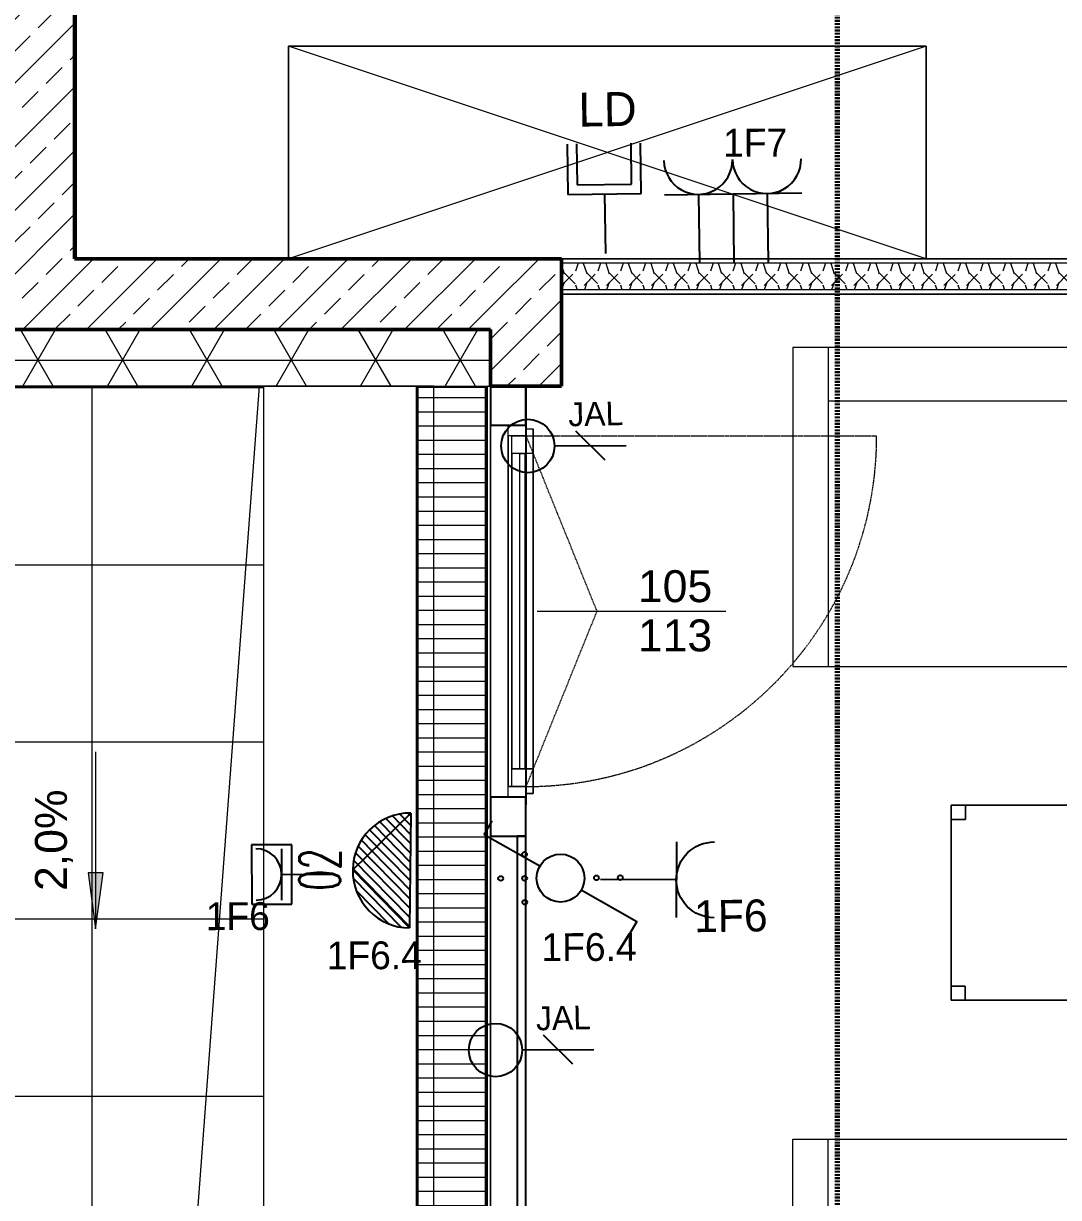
# Model space of a CAD drawing. Header units: metres. Extents: x -17679 to 22565, y -12299 to 33430.
# Drawn here: x -3544 to -622, y 13222 to 16536 of the extents above; entities that cross this region are included whole.
import ezdxf
from ezdxf.enums import TextEntityAlignment as Align

# ---------------------------------------------------------------- set-up
doc = ezdxf.new("R2010")
doc.units = ezdxf.units.M
doc.linetypes.add('Achse', pattern=[0.009, 0.005, -0.002, 0, -0.002])
doc.linetypes.add('Verdeckt', pattern=[0.003, 0.002, -0.001])
doc.layers.get('0').update_dxf_attribs({"color": 252})
for name, color, linetype, lineweight in [('A-DETL-GENF_', 92, 'Continuous', 13), ('A-GLAZ-IDEN_', 152, 'Continuous', 9), ('A-ROOF', 132, 'Continuous', 35), ('A-ROOF-PATT', 132, 'Continuous', 35), ('A_Decken', 8, 'Continuous', 13), ('A_Fenster', 7, 'Continuous', 13), ('A_Moebel', 6, 'Continuous', 13), ('A_Raeume_', 7, 'Continuous', 5), ('A_Waende', 7, 'Continuous', 13), ('G-ANNO-DIMS_', 111, 'Continuous', 9), ('G-ANNO-SYMB_', 111, 'Continuous', 9), ('M-EQPM', 50, 'Continuous', 5)]:
    doc.layers.add(name, color=color, linetype=linetype, lineweight=lineweight)
for name, color, linetype, true_color in [('E_Beleuchtungstyp', 30, 'Continuous', 0xf1780e), ('E_Steckdose+Schalter', 150, 'Continuous', 0x0b6cf4), ('ET_LEGENDE - Wohnung$0$810_AV_LE____T', 30, 'Continuous', 0xff870f), ('ET_NACHRTECH', 92, 'Continuous', 0x00d100)]:
    doc.layers.add(name, color=color, linetype=linetype, true_color=true_color)
doc.layers.add('ET_LEGENDE - Wohnung$0$800_KO_HI____L', color=130, linetype='Continuous')
doc.styles.add('Arial_2', font='arial.ttf', dxfattribs={"height": 0.09})
doc.styles.add('ET_LEGENDE - Wohnung$0$ROMANS', font='romans.shx', dxfattribs={"width": 0.6})
pattern_1 = [(45, (0, 0), (-0.08980256, 0.08980256), []), (45, (0.0898, 0), (-0.08980256, 0.08980256), [0.0635, -0.03175])]

# ---------------------------------------------------------------- blocks, each defined once
blk = doc.blocks.new('*U553')
for p, q in [((62.5, 0), (-62.5, 0)), ((0, 0), (0, -125))]:
    blk.add_line(p, q)
blk.add_arc((0, 62.5), 62.5, 180, 0)
at = {"style": 'ET_LEGENDE - Wohnung$0$ROMANS', "width": 0.8, "flags": 1}
for tag, p in [('RAUMBUCHNUMMER', (0, -425)), ('ANLAGE', (0, -595.4)), ('TEILANLAGE_NR', (0, -755.5)), ('KOMPONENTE', (0, -901.3)), ('KOMPONENTE_NR', (0, -1063.3)), ('BEZEICHNUNG', (0, -1205.6)), ('TYP', (0, -1346.7)), ('HERSTELLER', (0, -1514.1)), ('MODEL', (0, -1677.3)), ('LEISTUNG_MAX', (0, -1851.5)), ('SPEZIFISCH_1', (0, -2012.8)), ('SPEZIFISCH_2', (0, -2200)), ('SPEZIFISCH_3', (0, -2374.2)), ('SPEZIFISCH_4', (0, -2548.5)), ('SPEZIFISCH_5', (0, -2722.7)), ('GEWERKE_CODE', (0, -2897)), ('LV_POS', (0, -3071.2)), ('ZAEHLER', (0, -3245.5)), ('PLATZHALTER_1', (0, -3419.7)), ('PLATZHALTER_2', (0, -3594)), ('PLATZHALTER_3', (0, -3768.2)), ('JOBLISTE_VDMA', (0, -3942.5)), ('ET_SPEZIFISCH_1', (0, -4116.7)), ('ET_SPEZIFISCH_2', (0, -4291)), ('ET_SPEZIFISCH_3', (0, -4465.2)), ('ET_SPEZIFISCH_4', (0, -4639.5)), ('ET_SPEZIFISCH_5', (0, -4813.7)), ('ET_SPEZIFISCH_6', (0, -4988)), ('ET_SPEZIFISCH_7', (0, -5162.2))]:
    blk.add_attdef(tag, text='', height=100, dxfattribs=at).set_placement(p, align=Align.MIDDLE)
blk = doc.blocks.new('*U552')
for p, q in [((-125.3, 0), (125.3, 0)), ((0, 0), (0, -125))]:
    blk.add_line(p, q)
for centre in [(-62.8, 62.6), (62.5, 62.5)]:
    blk.add_arc(centre, 62.5, 180, 0)
at = {"layer": 'ET_LEGENDE - Wohnung$0$800_KO_HI____L'}
for p, q in [((-62.8, 0.1), (-62.8, -124.9)), ((62.5, 0), (62.5, -125))]:
    blk.add_line(p, q, dxfattribs=at)
at = {"style": 'ET_LEGENDE - Wohnung$0$ROMANS', "width": 0.8, "flags": 1}
for tag, p in [('RAUMBUCHNUMMER', (0, -425)), ('ANLAGE', (0, -595.4)), ('TEILANLAGE_NR', (0, -755.5)), ('KOMPONENTE', (0, -901.3)), ('KOMPONENTE_NR', (0, -1063.3)), ('BEZEICHNUNG', (0, -1205.6)), ('TYP', (0, -1346.7)), ('HERSTELLER', (0, -1514.1)), ('MODEL', (0, -1677.3)), ('LEISTUNG_MAX', (0, -1851.5)), ('SPEZIFISCH_1', (0, -2012.8)), ('SPEZIFISCH_2', (0, -2200)), ('SPEZIFISCH_3', (0, -2374.2)), ('SPEZIFISCH_4', (0, -2548.5)), ('SPEZIFISCH_5', (0, -2722.7)), ('GEWERKE_CODE', (0, -2897)), ('LV_POS', (0, -3071.2)), ('ZAEHLER', (0, -3245.5)), ('PLATZHALTER_1', (0, -3419.7)), ('PLATZHALTER_2', (0, -3594)), ('PLATZHALTER_3', (0, -3768.2)), ('JOBLISTE_VDMA', (0, -3942.5))]:
    blk.add_attdef(tag, text='', height=100, dxfattribs=at).set_placement(p, align=Align.MIDDLE)
blk = doc.blocks.new('*U544')
for p, q in [((-62.5, 85.9), (-62.5, 0)), ((-46.5, 85.9), (-46.5, 16)), ((46.5, 16), (46.5, 85.9)), ((62.5, 0), (62.5, 85.9)), ((-62.5, 0), (62.5, 0)), ((-46.5, 16), (46.5, 16)), ((0, 0), (0, -101.6))]:
    blk.add_line(p, q)
at = {"style": 'ET_LEGENDE - Wohnung$0$ROMANS', "width": 0.8, "flags": 1}
for tag, p in [('RAUMBUCHNUMMER', (0, -334.5)), ('ANLAGE', (0, -505)), ('TEILANLAGE_NR', (0, -665)), ('KOMPONENTE', (0, -810.9)), ('KOMPONENTE_NR', (0, -972.8)), ('BEZEICHNUNG', (0, -1115.1)), ('TYP', (0.8, -1261.8)), ('HERSTELLER', (0, -1423.6)), ('MODEL', (0, -1586.8)), ('LEISTUNG_MAX', (0, -1761)), ('SPEZIFISCH_1', (0, -1935.3)), ('SPEZIFISCH_2', (0, -2109.5)), ('SPEZIFISCH_3', (0, -2283.8)), ('SPEZIFISCH_4', (0, -2458)), ('SPEZIFISCH_5', (0, -2632.3)), ('GEWERKE_CODE', (0, -2806.5)), ('LV_POS', (0, -2980.8)), ('ZAEHLER', (0, -3155)), ('PLATZHALTER_1', (0, -3329.3)), ('PLATZHALTER_2', (0, -3503.5)), ('PLATZHALTER_3', (0, -3677.8)), ('JOBLISTE_VDMA', (0, -3852)), ('ET_SPEZIFISCH_1', (0, -4026.3)), ('ET_SPEZIFISCH_2', (0, -4200.5)), ('ET_SPEZIFISCH_3', (0, -4374.8)), ('ET_SPEZIFISCH_4', (0, -4549)), ('ET_SPEZIFISCH_5', (0, -4723.3)), ('ET_SPEZIFISCH_6', (0, -4897.5)), ('ET_SPEZIFISCH_7', (0, -5071.8))]:
    blk.add_attdef(tag, text='', height=100, dxfattribs=at).set_placement(p, align=Align.TOP_CENTER)
blk = doc.blocks.new('*U533')
for p, q in [((25, 43.3), (91.7, 158.8)), ((91.7, 158.8), (120.5, 142.1)), ((-25, -43.3), (-91.7, -158.8)), ((-91.7, -158.8), (-120.5, -142.1))]:
    blk.add_line(p, q)
blk.add_circle((0, 0), 50)
at = {"layer": 'ET_LEGENDE - Wohnung$0$800_KO_HI____L'}
for centre in [(0, 125), (0, 75), (-50, -75), (0, -75), (50, -75), (0, -125)]:
    blk.add_circle(centre, 5, dxfattribs=at)
at = {"style": 'ET_LEGENDE - Wohnung$0$ROMANS', "width": 0.6, "flags": 1}
for tag, p in [('RAUMBUCHNUMMER', (-0.2, -465.7)), ('ANLAGE', (-0.2, -615.7))]:
    blk.add_attdef(tag, text='', height=100, dxfattribs=at).set_placement(p, align=Align.MIDDLE)
for tag, p in [('TEILANLAGE_NR', (-0.2, -765.7)), ('KOMPONENTE', (-0.2, -915.7)), ('KOMPONENTE_NR', (-0.2, -1065.7)), ('BEZEICHNUNG', (-0.2, -1215.7)), ('TYP', (-0.2, -1365.7)), ('HERSTELLER', (-0.2, -1515.7)), ('MODEL', (-0.2, -1665.7)), ('LEISTUNG_MAX', (-0.2, -1815.7)), ('SPEZIFISCH_1', (-0.2, -1965.7)), ('SPEZIFISCH_2', (-0.2, -2115.7)), ('SPEZIFISCH_3', (-0.2, -2265.7)), ('SPEZIFISCH_4', (-0.2, -2415.7)), ('SPEZIFISCH_5', (-0.2, -2565.7)), ('GEWERKE_CODE', (-0.2, -2715.7)), ('LV_POS', (-0.2, -2865.7)), ('ZAEHLER', (-0.2, -3015.7)), ('PLATZHALTER_1', (-0.2, -3165.7)), ('PLATZHALTER_2', (-0.2, -3315.7)), ('PLATZHALTER_3', (-0.2, -3465.7)), ('JOBLISTE_VDMA', (-0.2, -3615.7)), ('ET_SPEZIFISCH_1', (-0.2, -3765.7)), ('ET_SPEZIFISCH_2', (-0.2, -3915.7)), ('ET_SPEZIFISCH_3', (-0.2, -4065.7)), ('ET_SPEZIFISCH_4', (-0.2, -4215.7)), ('ET_SPEZIFISCH_5', (-0.2, -4365.7)), ('ET_SPEZIFISCH_6', (-0.2, -4515.7)), ('ET_SPEZIFISCH_7', (-0.2, -4665.7))]:
    blk.add_attdef(tag, text='', height=100, dxfattribs=at).set_placement(p, align=Align.MIDDLE_CENTER)
blk = doc.blocks.new('*U541')
blk.add_line((0, 65), (0, 240))
at = {"linetype": 'Continuous', "ltscale": 0.125}
blk.add_line((35.4, 187.9), (-35.4, 117.1), dxfattribs=at)
blk.add_circle((0, 0), 65)
at = {"style": 'ET_LEGENDE - Wohnung$0$ROMANS', "width": 0.6, "flags": 1}
for tag, p in [('RAUMBUCHNUMMER', (0, -400)), ('ANLAGE', (0, -550))]:
    blk.add_attdef(tag, text='', height=100, dxfattribs=at).set_placement(p, align=Align.MIDDLE)
for tag, p in [('TEILANLAGE_NR', (0, -700)), ('KOMPONENTE', (0, -850)), ('KOMPONENTE_NR', (0, -1000)), ('BEZEICHNUNG', (0, -1150)), ('TYP', (0, -1300)), ('HERSTELLER', (0, -1450)), ('MODEL', (0, -1600)), ('LEISTUNG_MAX', (0, -1750)), ('SPEZIFISCH_1', (0, -1900)), ('SPEZIFISCH_2', (0, -2050)), ('SPEZIFISCH_3', (0, -2200)), ('SPEZIFISCH_4', (0, -2350)), ('SPEZIFISCH_5', (0, -2500)), ('GEWERKE_CODE', (0, -2650)), ('LV_POS', (0, -2800)), ('ZAEHLER', (0, -2950)), ('PLATZHALTER_1', (0, -3100)), ('PLATZHALTER_2', (0, -3250)), ('PLATZHALTER_3', (0, -3400)), ('JOBLISTE_VDMA', (0, -3550)), ('ET_SPEZIFISCH_1', (0, -3700)), ('ET_SPEZIFISCH_2', (0, -3850)), ('ET_SPEZIFISCH_3', (0, -4000)), ('ET_SPEZIFISCH_4', (0, -4150)), ('ET_SPEZIFISCH_5', (0, -4300)), ('ET_SPEZIFISCH_6', (0, -4450)), ('ET_SPEZIFISCH_7', (0, -4600))]:
    blk.add_attdef(tag, text='', height=100, dxfattribs=at).set_placement(p, align=Align.MIDDLE_CENTER)
blk = doc.blocks.new('*U545')
h = blk.add_hatch()
h.set_pattern_fill('ANSI31', color=256, scale=5, style=0)
edge = h.paths.add_edge_path()
edge.add_arc((0, 0), 140, 0, 180)
edge.add_line((-140, 0), (140, 0))
at = {"color": 7}
for p, q in [((0, 140), (-140, 0)), ((0, 140), (140, 0)), ((140, 0), (-140, 0))]:
    blk.add_line(p, q, dxfattribs=at)
blk.add_line((0, 0), (0, 0))
blk.add_arc((0, 0), 140, 0, 180, dxfattribs=at)
at = {"style": 'ET_LEGENDE - Wohnung$0$ROMANS', "width": 0.6, "flags": 1}
for tag, p in [('RAUMBUCHNUMMER', (1420.4, 2381.2)), ('ANLAGE', (1420.4, 2231.2))]:
    blk.add_attdef(tag, text='', height=100, dxfattribs=at).set_placement(p, align=Align.MIDDLE)
for tag, p in [('TEILANLAGE_NR', (1420.4, 2081.2)), ('KOMPONENTE', (1420.4, 1931.2)), ('KOMPONENTE_NR', (1420.4, 1781.2)), ('BEZEICHNUNG', (1420.4, 1631.2)), ('TYP', (1420.4, 1481.2)), ('HERSTELLER', (1420.4, 1331.2)), ('MODEL', (1420.4, 1181.2)), ('LEISTUNG_MAX', (1420.4, 1031.2)), ('SPEZIFISCH_1', (1420.4, 881.2)), ('SPEZIFISCH_2', (1420.4, 731.2)), ('SPEZIFISCH_3', (1420.4, 581.2)), ('SPEZIFISCH_4', (1420.4, 431.2)), ('SPEZIFISCH_5', (1420.4, 281.2)), ('GEWERKE_CODE', (1420.4, 131.2)), ('LV_POS', (1420.4, -18.8)), ('ZAEHLER', (1420.4, -168.8)), ('PLATZHALTER_1', (1420.4, -318.8)), ('PLATZHALTER_2', (1420.4, -468.8)), ('PLATZHALTER_3', (1420.4, -618.8)), ('JOBLISTE_VDMA', (1420.4, -768.8)), ('ET_SPEZIFISCH_1', (1420.4, -918.8)), ('ET_SPEZIFISCH_2', (1420.4, -1068.8)), ('ET_SPEZIFISCH_3', (1420.4, -1218.8)), ('ET_SPEZIFISCH_4', (1420.4, -1368.8)), ('ET_SPEZIFISCH_5', (1420.4, -1518.8)), ('ET_SPEZIFISCH_6', (1420.4, -1668.8)), ('ET_SPEZIFISCH_7', (1420.4, -1818.8))]:
    blk.add_attdef(tag, text='', height=100, dxfattribs=at).set_placement(p, align=Align.MIDDLE_CENTER)
at = {"layer": 'ET_LEGENDE - Wohnung$0$810_AV_LE____T', "style": 'ET_LEGENDE - Wohnung$0$ROMANS', "width": 0.6}
blk.add_attdef('NAME', text='', height=100, dxfattribs=at).set_placement((0, 140), align=Align.BOTTOM_CENTER)
blk = doc.blocks.new('*U557')
for p, q in [((71.8, 72.9), (-72.6, 72.9)), ((-72.6, 72.9), (-72.6, -25.1)), ((71.8, -25.1), (71.8, 72.9)), ((62.5, 0), (-62.5, 0)), ((0, 0), (0, -125)), ((-72.6, -25.1), (71.8, -25.1))]:
    blk.add_line(p, q)
blk.add_arc((0, 62.5), 62.5, 180, 0)
at = {"style": 'ET_LEGENDE - Wohnung$0$ROMANS', "width": 0.8, "flags": 1}
for tag, p in [('RAUMBUCHNUMMER', (0, -425)), ('ANLAGE', (0, -595.4)), ('TEILANLAGE_NR', (0, -755.5)), ('KOMPONENTE', (0, -901.3)), ('KOMPONENTE_NR', (0, -1063.3)), ('BEZEICHNUNG', (0, -1205.6)), ('TYP', (0, -1346.7)), ('HERSTELLER', (0, -1514.1)), ('MODEL', (0, -1677.3)), ('LEISTUNG_MAX', (0, -1851.5)), ('SPEZIFISCH_1', (0, -2012.8)), ('SPEZIFISCH_2', (0, -2200)), ('SPEZIFISCH_3', (0, -2374.2)), ('SPEZIFISCH_4', (0, -2548.5)), ('SPEZIFISCH_5', (0, -2722.7)), ('GEWERKE_CODE', (0, -2897)), ('LV_POS', (0, -3071.2)), ('ZAEHLER', (0, -3245.5)), ('PLATZHALTER_1', (0, -3419.7)), ('PLATZHALTER_2', (0, -3594)), ('PLATZHALTER_3', (0, -3768.2)), ('JOBLISTE_VDMA', (0, -3942.5))]:
    blk.add_attdef(tag, text='', height=100, dxfattribs=at).set_placement(p, align=Align.MIDDLE)
blk = doc.blocks.new('Moeb_Schrank - Schrank_2m_60cm-3841141-263_PP_03DG_BT2')
at = {"layer": 'A_Moebel', "color": 8}
for p, q in [((0, 0), (1.8, -0.6)), ((0, -0.6), (1.8, 0)), ((1.8, 0), (0, 0)), ((0, 0), (0, -0.6)), ((0, -0.6), (0, 0)), ((0, 0), (1.0296, 0)), ((1.8, -0.6), (1.8, 0)), ((1.8, -0.0001), (1.8, -0.6)), ((0, -0.6), (1.8, -0.6)), ((1.8, -0.6), (0, -0.6))]:
    blk.add_line(p, q, dxfattribs=at)
blk = doc.blocks.new('Moeb_Tisch - 900x550-V76-263_PP_03DG_BT2')
at = {"layer": 'A_Moebel', "color": 8}
for p, q in [((-0.0741, 0.8106), (-0.6241, 0.8106)), ((-0.6241, 0.8106), (-0.6241, -0.0894)), ((-0.5841, 0.8106), (-0.6241, 0.8106)), ((-0.6241, 0.8106), (-0.6241, 0.7706)), ((-0.6241, 0.7706), (-0.6241, 0.8106)), ((-0.6241, 0.8106), (-0.5841, 0.8106)), ((-0.0741, 0.8106), (-0.6241, 0.8106)), ((-0.6241, 0.8106), (-0.6241, -0.0894)), ((-0.6241, -0.0894), (-0.6241, 0.8106)), ((-0.6241, 0.8106), (-0.0741, 0.8106)), ((-0.5841, 0.7706), (-0.5841, 0.8106)), ((-0.5841, 0.8106), (-0.5841, 0.7706)), ((-0.0741, 0.8106), (-0.1141, 0.8106)), ((-0.1141, 0.8106), (-0.1141, 0.7706)), ((-0.1141, 0.7706), (-0.1141, 0.8106)), ((-0.1141, 0.8106), (-0.0741, 0.8106)), ((-0.0741, -0.0894), (-0.0741, 0.8106)), ((-0.0741, 0.7706), (-0.0741, 0.8106)), ((-0.0741, 0.8106), (-0.0741, 0.7706)), ((-0.0741, -0.0894), (-0.0741, 0.8106)), ((-0.0741, 0.8106), (-0.0741, -0.0894)), ((-0.6241, 0.7706), (-0.5841, 0.7706)), ((-0.5841, 0.7706), (-0.6241, 0.7706)), ((-0.1141, 0.7706), (-0.0741, 0.7706)), ((-0.0741, 0.7706), (-0.1141, 0.7706)), ((-0.5841, -0.0494), (-0.6241, -0.0494)), ((-0.6241, -0.0494), (-0.6241, -0.0894)), ((-0.6241, -0.0894), (-0.6241, -0.0494)), ((-0.6241, -0.0494), (-0.5841, -0.0494)), ((-0.5841, -0.0894), (-0.5841, -0.0494)), ((-0.5841, -0.0494), (-0.5841, -0.0894)), ((-0.0741, -0.0494), (-0.1141, -0.0494)), ((-0.1141, -0.0494), (-0.1141, -0.0894)), ((-0.1141, -0.0894), (-0.1141, -0.0494)), ((-0.1141, -0.0494), (-0.0741, -0.0494)), ((-0.0741, -0.0894), (-0.0741, -0.0494)), ((-0.0741, -0.0494), (-0.0741, -0.0894)), ((-0.6241, -0.0894), (-0.0741, -0.0894)), ((-0.6241, -0.0894), (-0.5841, -0.0894)), ((-0.5841, -0.0894), (-0.6241, -0.0894)), ((-0.6241, -0.0894), (-0.0741, -0.0894)), ((-0.0741, -0.0894), (-0.6241, -0.0894)), ((-0.1141, -0.0894), (-0.0741, -0.0894)), ((-0.0741, -0.0894), (-0.1141, -0.0894))]:
    blk.add_line(p, q, dxfattribs=at)
blk = doc.blocks.new('Moeb_Sofa - Sofa 180x90-4296491-263_PP_03DG_BT2')
at = {"layer": 'A_Moebel', "color": 8}
for p, q in [((-0.9, 0.45), (0.9, 0.45)), ((-0.9, -0.45), (-0.9, 0.45)), ((-0.8, -0.45), (-0.8, 0.45)), ((0, -0.3), (0, 0.45)), ((0.8, -0.45), (0.8, 0.45)), ((0.9, 0.45), (0.9, -0.45)), ((-0.8, -0.3), (0.8, -0.3)), ((0.9, -0.45), (-0.9, -0.45))]:
    blk.add_line(p, q, dxfattribs=at)
blk = doc.blocks.new('Moeb_Sofa - Sofa 180x90-1543569-263_PP_03DG_BT2')
at = {"layer": 'A_Moebel', "color": 8}
for p, q in [((0.9, 0.45), (-0.9, 0.45)), ((-0.9, 0.45), (-0.9, -0.45)), ((-0.8, 0.45), (-0.8, -0.45)), ((0.8, 0.45), (0.8, -0.45)), ((0.9, -0.45), (0.9, 0.45)), ((-0.8, 0.3), (0.8, 0.3)), ((0, 0.3), (0, -0.45)), ((-0.9, -0.45), (0.9, -0.45))]:
    blk.add_line(p, q, dxfattribs=at)
blk = doc.blocks.new('HLS_Rigol - 20x8cm-10102963-263_PP_03DG_BT2')
at = {"layer": 'M-EQPM'}
h = blk.add_hatch(dxfattribs=at)
h.set_pattern_fill('FP_100', color=256, style=0, pattern_type=2)
h.set_pattern_definition([(270, (0, 0.6096), (0.04, 0), [])])
h.paths.add_polyline_path([(6.9316, -0.0502), (6.9316, 0.095), (0, 0.095), (0, -0.095), (6.9316, -0.095), (6.9316, -0.0627)])
for p, q in [((0, 0.097), (0, 0.1)), ((0, 0.1), (6.9316, 0.1)), ((0, 0.1), (6.9316, 0.1)), ((0, 0.095), (0, 0.097)), ((0, 0.097), (6.9316, 0.097)), ((0, -0.095), (0, 0.095)), ((0, 0.095), (6.9316, 0.095)), ((0, -0.095), (6.9316, -0.095)), ((0, -0.097), (0, -0.095)), ((0, -0.1), (0, -0.097)), ((0, -0.097), (6.9316, -0.097)), ((0, -0.1), (6.9316, -0.1)), ((0, -0.1), (6.9316, -0.1))]:
    blk.add_line(p, q, dxfattribs=at)
blk = doc.blocks.new('Pfosten rechteckig - 0110x0100_PfostenRiegel-11194934-263_PP_03DG_BT2')
at = {"layer": 'A_Fenster', "lineweight": 25}
for p, q in [((0, 0.075), (-0.11, 0.075)), ((-0.11, 0.075), (-0.11, 0.025)), ((0, -0.025), (0, 0.075)), ((-0.11, 0.025), (-0.11, -0.025)), ((-0.11, -0.025), (0, -0.025))]:
    blk.add_line(p, q, dxfattribs=at)
blk = doc.blocks.new('Systemelement - FaEl_GLA_0025_Versatz013_PfostenRiegel-11539582-263_PP_03DG_BT2')
at = {"layer": 'A_Fenster', "lineweight": 25}
for p, q in [((0.7798, 0.025), (-0.7798, 0.025)), ((-0.7798, 0.025), (-0.7798, 0)), ((-0.7798, 0), (0.7798, 0)), ((0.7798, 0), (0.7798, 0.025))]:
    blk.add_line(p, q, dxfattribs=at)
blk = doc.blocks.new('Pfosten rechteckig - 0080x0100_PfostenRiegel-11539446-263_PP_03DG_BT2')
at = {"layer": 'A_Fenster', "lineweight": 5}
blk.add_line((-51.9485, 68.8893), (-51.9485, 70.4489), dxfattribs=at)
blk = doc.blocks.new('Fens_1 Flügel_Fassade - DK - 3758510-11539583-263_PP_03DG_BT2')
at = {"layer": 'A_Fenster', "linetype": 'Verdeckt'}
blk.add_line((-0.495, 0.025), (-0.495, 1.015), dxfattribs=at)
at = {"layer": 'A_Fenster', "linetype": 'Verdeckt', "lineweight": 5}
for p, q in [((-0.495, 0.025), (0, 0.225)), ((0, 0.225), (0.495, 0.025))]:
    blk.add_line(p, q, dxfattribs=at)
at = {"layer": 'A_Fenster'}
for p, q in [((-0.515, 0.025), (-0.515, 0.045)), ((-0.445, 0.045), (-0.515, 0.045)), ((-0.515, 0.025), (-0.515, 0.045)), ((-0.515, 0.045), (0.515, 0.045)), ((-0.445, 0.045), (-0.445, 0.025)), ((0.445, 0.045), (-0.445, 0.045)), ((0.445, 0.045), (-0.445, 0.045)), ((0.445, 0.045), (-0.445, 0.045)), ((-0.445, 0.045), (-0.445, 0.025)), ((0.445, 0.045), (0.445, 0.025)), ((0.515, 0.045), (0.445, 0.045)), ((0.445, 0.025), (0.445, 0.045)), ((0.515, 0.025), (0.515, 0.045)), ((0.515, 0.045), (0.515, 0.025)), ((-0.525, 0.025), (0.525, 0.025)), ((-0.515, 0.025), (-0.525, 0.025)), ((-0.525, -0.025), (-0.525, 0.025)), ((-0.525, 0.025), (-0.525, -0.025)), ((-0.495, 0.025), (-0.515, 0.025)), ((0.515, 0.025), (-0.515, 0.025)), ((-0.515, 0.025), (-0.495, 0.025)), ((-0.495, 0.025), (-0.445, 0.025)), ((0.495, 0.025), (-0.495, 0.025)), ((-0.445, 0.025), (-0.495, 0.025)), ((-0.495, 0.025), (-0.495, -0.015)), ((-0.495, 0.025), (-0.495, -0.025)), ((-0.495, 0.025), (-0.445, 0.025)), ((-0.495, -0.015), (-0.495, 0.025)), ((-0.445, 0.025), (-0.495, 0.025)), ((-0.495, -0.015), (-0.495, 0.025)), ((-0.495, 0.025), (0.495, 0.025)), ((-0.445, 0.025), (0.445, 0.025)), ((0.445, 0.025), (-0.445, 0.025)), ((-0.445, 0.025), (0.445, 0.025)), ((0.445, 0.025), (-0.445, 0.025)), ((-0.445, 0.025), (-0.445, 0.022)), ((-0.445, 0.025), (-0.445, -0.015)), ((-0.445, 0.022), (-0.445, 0.008)), ((-0.445, 0.008), (-0.445, 0.022)), ((-0.445, 0.022), (0.445, 0.022)), ((-0.445, 0.022), (0.445, 0.022)), ((-0.445, 0.008), (-0.445, 0.022)), ((-0.445, 0.008), (-0.445, -0.015)), ((0.445, 0.008), (-0.445, 0.008)), ((0.445, 0.008), (-0.445, 0.008)), ((0.445, 0.025), (0.495, 0.025)), ((0.495, 0.025), (0.445, 0.025)), ((0.445, 0.025), (0.495, 0.025)), ((0.495, 0.025), (0.445, 0.025)), ((0.445, 0.025), (0.445, 0.022)), ((0.445, -0.015), (0.445, 0.025)), ((0.445, 0.022), (0.445, 0.008)), ((0.445, 0.022), (0.445, 0.008)), ((0.445, 0.022), (0.445, 0.008)), ((0.445, 0.008), (0.445, -0.015)), ((0.515, 0.025), (0.495, 0.025)), ((0.495, -0.025), (0.495, 0.025)), ((0.495, 0.025), (0.495, -0.015)), ((0.495, -0.015), (0.495, 0.025)), ((0.495, 0.025), (0.515, 0.025)), ((0.495, 0.025), (0.495, -0.015)), ((0.525, 0.025), (0.515, 0.025)), ((0.525, 0.025), (0.525, -0.025)), ((0.525, 0.025), (0.525, -0.025)), ((-0.495, -0.025), (-0.525, -0.025)), ((0.525, -0.025), (-0.525, -0.025)), ((-0.495, -0.015), (-0.495, -0.025)), ((0.495, -0.015), (-0.495, -0.015)), ((-0.445, -0.015), (-0.495, -0.015)), ((0.495, -0.025), (-0.495, -0.025)), ((-0.495, -0.025), (0.495, -0.025)), ((-0.495, -0.025), (0.495, -0.025)), ((0.445, -0.015), (-0.445, -0.015)), ((0.445, -0.015), (-0.445, -0.015)), ((-0.445, -0.015), (0.445, -0.015)), ((0.495, -0.015), (0.445, -0.015)), ((0.495, -0.015), (0.495, -0.025)), ((0.525, -0.025), (0.495, -0.025))]:
    blk.add_line(p, q, dxfattribs=at)
at = {"layer": 'A_Fenster', "linetype": 'Verdeckt'}
blk.add_arc((-0.495, 0.025), 0.99, 360, 90, dxfattribs=at)
blk = doc.blocks.new('Pfosten rechteckig - 0080x0100_PfostenRiegel-11539580-263_PP_03DG_BT2')
at = {"layer": 'A_Fenster', "lineweight": 5}
for p, q in [((-51.9485, 71.6089), (-51.8985, 71.6089)), ((-51.9485, 70.5589), (-51.9485, 71.6089)), ((-51.8985, 71.6089), (-51.8485, 71.6089)), ((-51.8485, 71.6089), (-51.8485, 71.5989)), ((-51.8485, 71.5989), (-51.8485, 71.5789)), ((-51.8485, 71.5789), (-51.8485, 71.5289)), ((-51.8485, 71.5289), (-51.8485, 70.6389)), ((-51.8485, 70.6389), (-51.8485, 70.5889)), ((-51.8485, 70.5889), (-51.8485, 70.5689)), ((-51.8985, 70.5589), (-51.9485, 70.5589)), ((-51.8485, 70.5589), (-51.8985, 70.5589)), ((-51.8485, 70.5689), (-51.8485, 70.5589))]:
    blk.add_line(p, q, dxfattribs=at)
blk = doc.blocks.new('Pfosten rechteckig - 0110x0100_PfostenRiegel-11194932-263_PP_03DG_BT2')
at = {"layer": 'A_Fenster', "lineweight": 25}
for p, q in [((-0.055, 0.075), (0.055, 0.075)), ((-0.055, 0.025), (-0.055, 0.075)), ((0.055, 0.075), (0.055, -0.025)), ((-0.055, -0.025), (-0.055, 0.025)), ((0.055, -0.025), (-0.055, -0.025))]:
    blk.add_line(p, q, dxfattribs=at)
blk = doc.blocks.new('BS_Fens_PP - rechts-2843221-263_PP_03DG_BT2')
at = {"layer": 'A-GLAZ-IDEN_'}
blk.add_line((0, 0.000124), (0, -0.010513), dxfattribs=at)
blk = doc.blocks.new('6546546')
at = {"layer": 'A-DETL-GENF_', "lineweight": 5, "true_color": 0x636466}
h = blk.add_hatch(dxfattribs=at)
h.set_pattern_fill('FP_140', color=251, style=0, pattern_type=2)
h.set_pattern_definition([(89.998, (-85.848, 81.011), (-0.5, 1.75e-05), []), (179.998, (-85.848, 81.011), (-1.75e-05, -0.5), [])])
h.paths.add_polyline_path([(-39.8586, 49.5703), (-37.5789, 50.548), (-37.5788, 55.4685), (-39.8586, 55.4685), (-39.8586, 49.9275)])
h.paths.add_polyline_path([(-39.8538, 50.4573), (-39.8538, 50.4573), (-39.8538, 50.4671)])
h.paths.add_polyline_path([(-39.8538, 50.4671), (-39.8538, 50.4671), (-39.8538, 50.4747)])
h.paths.add_polyline_path([(-39.8538, 50.4747), (-39.8538, 50.4747), (-39.8538, 50.4794)])
h.paths.add_polyline_path([(-39.781, 51.8483), (-39.7537, 52.6771), (-39.7638, 52.6771), (-39.7638, 52.6842), (-39.7891, 52.7278), (-39.7783, 52.7278), (-39.7783, 52.7316), (-39.7638, 52.7278), (-39.7475, 52.7282), (-39.7345, 52.7317), (-39.7216, 52.7392), (-39.7106, 52.7506), (-39.7037, 52.7627), (-39.6998, 52.7771), (-39.6999, 52.7921), (-39.7038, 52.8065), (-39.7113, 52.8194), (-39.7218, 52.8299), (-39.7348, 52.8373), (-39.75, 52.8411), (-39.7641, 52.8411), (-39.7785, 52.8372), (-39.7785, 52.8411), (-39.781, 52.8411), (-39.781, 52.8568), (-39.8137, 52.8521), (-39.8387, 52.6771), (-39.8387, 52.8771), (-39.781, 52.8771), (-39.781, 52.9825), (-39.7568, 52.9646), (-39.7646, 53.1626), (-39.7696, 53.1738), (-39.7651, 53.1738), (-39.7874, 53.7402), (-39.4119, 53.2066), (-39.1271, 53.557), (-38.9861, 53.2908), (-38.9861, 53.1738), (-39.1094, 53.1738), (-39.1094, 52.1363), (-39.75, 51.8616)])
h.paths.add_polyline_path([(-37.2796, 59.6652), (-37.2647, 59.6652), (-37.2503, 59.6691), (-37.2374, 59.6766), (-37.2268, 59.6872), (-37.2194, 59.7001), (-37.2156, 59.7146), (-37.2156, 59.7295), (-37.2195, 59.7439), (-37.227, 59.7568), (-37.2376, 59.7673), (-37.2505, 59.7747), (-37.265, 59.7786), (-37.2799, 59.7785), (-37.2943, 59.7746), (-37.3072, 59.7671), (-37.3177, 59.7566), (-37.3251, 59.7436), (-37.329, 59.7292), (-37.3286, 59.7133), (-37.325, 59.6999), (-37.3175, 59.687), (-37.307, 59.6765), (-37.294, 59.669), (-37.2894, 59.6678)])
h.paths.add_polyline_path([(-37.3082, 60.5211), (-37.3082, 62.1411), (-37.3112, 62.1411), (-37.3112, 60.5211)])
h.paths.add_polyline_path([(-37.3132, 60.5211), (-37.3132, 62.1411), (-37.3486, 62.1411), (-37.3486, 60.5211), (-37.3147, 60.5211)])
h.paths.add_polyline_path([(-52.1584, 64.3116), (-52.1584, 64.3117), (-52.4008, 64.3117), (-52.4008, 64.3167), (-52.4283, 64.3167), (-52.4283, 64.3917), (-52.4197, 64.4217), (-52.4768, 64.4217), (-52.4683, 64.3917), (-52.4683, 64.3167), (-52.4958, 64.3167), (-52.4958, 64.3117), (-52.5885, 64.3117), (-52.5885, 71.7188), (-54.1385, 71.7188), (-54.1385, 64.3118), (-52.3575, 64.3116)])
h.paths.add_polyline_path([(-37.2484, 66.4389), (-37.2391, 66.4443), (-37.2285, 66.4549), (-37.2211, 66.4679), (-37.2173, 66.4823), (-37.2173, 66.4972), (-37.2212, 66.5116), (-37.2287, 66.5245), (-37.2393, 66.535), (-37.2484, 66.5403), (-37.2484, 66.4396)])
h.paths.add_polyline_path([(-53.4604, 66.482), (-53.0651, 67.7037), (-53.0696, 67.7203), (-53.381, 66.8513), (-53.3809, 69.3357), (-52.7786, 69.3357), (-52.7684, 69.4729), (-52.7684, 68.6209), (-52.7787, 68.5891), (-52.7787, 68.2027), (-52.7684, 68.2027), (-52.9434, 68.1777), (-52.9684, 68.0027), (-52.7684, 68.0027), (-52.7684, 66.5935), (-52.7727, 66.6095), (-52.7787, 66.6903), (-53.381, 66.6903)])
h.paths.add_polyline_path([(-37.2797, 73.3336), (-37.2647, 73.3336), (-37.2503, 73.3375), (-37.2374, 73.345), (-37.2269, 73.3556), (-37.2195, 73.3685), (-37.2157, 73.383), (-37.2157, 73.3979), (-37.2196, 73.4123), (-37.2271, 73.4252), (-37.2377, 73.4357), (-37.2506, 73.4431), (-37.265, 73.447), (-37.2799, 73.4469), (-37.2943, 73.443), (-37.3072, 73.4355), (-37.3178, 73.425), (-37.3252, 73.412), (-37.329, 73.3976), (-37.329, 73.3827), (-37.3251, 73.3683), (-37.3176, 73.3554), (-37.307, 73.3449), (-37.2941, 73.3374)])
h.paths.add_polyline_path([(-37.3078, 74.1124), (-37.3078, 75.7324), (-37.3108, 75.7324), (-37.3108, 74.1124)])
h.paths.add_polyline_path([(-37.3128, 74.1124), (-37.3128, 75.7324), (-37.3482, 75.7324), (-37.3482, 74.1124), (-37.3147, 74.1124)])
h.paths.add_polyline_path([(-50.9382, 76.0566), (-50.9381, 76.0567), (-50.938, 82.8798), (-53.9881, 82.8798), (-53.9879, 76.0567), (-50.9581, 76.0566)])
h.paths.add_polyline_path([(-53.8681, 76.0567), (-53.8681, 76.0567), (-53.8681, 76.1229)])
h.paths.add_polyline_path([(-53.9968, 76.1926), (-53.996, 76.1945), (-53.9947, 76.2093), (-53.994, 76.2349), (-53.9943, 76.2783), (-53.9953, 76.2992), (-53.9968, 76.3069), (-54.1181, 76.3064), (-54.1181, 76.1926), (-54.0077, 76.1926)])
h.paths.add_polyline_path([(-40.5681, 76.6564), (-37.5781, 76.6564), (-37.5779, 83.0094), (-40.5679, 83.0095), (-40.5681, 76.6565)])
h.paths.add_polyline_path([(-51.0823, 77.1967), (-51.9251, 77.1967), (-51.9043, 77.2082), (-51.6211, 78.6527), (-51.5329, 78.4952), (-51.0493, 78.4952), (-51.0634, 77.9422), (-51.0048, 77.846), (-51.0382, 77.846), (-51.0375, 77.7691), (-50.9581, 77.7691), (-51.0374, 77.7578), (-51.0367, 77.6836), (-51.0699, 77.6836), (-51.0703, 77.6691), (-51.0481, 77.6691), (-51.0481, 77.5213), (-51.0582, 77.5213), (-51.0315, 77.1967), (-51.0703, 77.1967)])
h.paths.add_polyline_path([(-40.5631, 77.5891), (-40.5631, 77.5891), (-40.5631, 77.5989)])
h.paths.add_polyline_path([(-40.5631, 77.5989), (-40.5631, 77.5989), (-40.5631, 77.6065)])
h.paths.add_polyline_path([(-40.5631, 77.6065), (-40.5631, 77.6065), (-40.5631, 77.6112)])
h.paths.add_polyline_path([(-40.4899, 80.6466), (-40.5028, 80.6391), (-40.4954, 80.6466)])
h.paths.add_polyline_path([(-40.4915, 79.7938), (-40.4756, 80.443), (-40.5351, 80.443), (-40.4743, 80.4959), (-40.4739, 80.5137), (-40.4943, 80.5137), (-40.5026, 80.5336), (-40.5026, 80.5411), (-40.4897, 80.541), (-40.4733, 80.5372), (-40.4603, 80.5372), (-40.4459, 80.5411), (-40.433, 80.5486), (-40.4225, 80.5592), (-40.4151, 80.5721), (-40.4113, 80.5866), (-40.4113, 80.6015), (-40.4162, 80.6176), (-40.4227, 80.6288), (-40.4333, 80.6393), (-40.4462, 80.6467), (-40.4606, 80.6506), (-40.4755, 80.6505), (-40.4899, 80.6466), (-40.4899, 80.6506), (-40.498, 80.6506), (-40.4981, 80.6922), (-40.523, 80.6887), (-40.548, 80.5137), (-40.548, 80.7137), (-40.4981, 80.7137), (-40.4982, 80.7524), (-40.4784, 80.7678), (-40.4993, 81.3024), (-39.6246, 81.3024), (-39.7192, 79.7938), (-40.4718, 79.7938)])
at = {"layer": 'A-ROOF-PATT', "lineweight": 5, "true_color": 0x636466}
h = blk.add_hatch(dxfattribs=at)
h.set_pattern_fill('FP_2', color=251, style=0, pattern_type=2)
h.set_pattern_definition(pattern_1)
h.paths.add_polyline_path([(-53.1231, 71.8789), (-53.123, 71.8789), (-53.123, 73.0266), (-53.4058, 73.0266), (-53.4058, 71.8789), (-53.1932, 71.8789)])
h.paths.add_polyline_path([(-53.1229, 75.3066), (-53.1229, 75.8866), (-53.4057, 75.8867), (-53.4057, 75.3067), (-53.1932, 75.3066)])
at = {"layer": 'A_Waende', "lineweight": 5, "true_color": 0x636466}
h = blk.add_hatch(dxfattribs=at)
h.set_pattern_fill('FP_2', color=251, style=0, pattern_type=2)
h.set_pattern_definition(pattern_1)
h.paths.add_polyline_path([(-52.7684, 71.8789), (-51.9483, 71.8789), (-51.9483, 72.0788), (-53.123, 72.0787), (-53.123, 71.8789), (-52.8633, 71.8789)])
h = blk.add_hatch(dxfattribs=at)
h.set_pattern_fill('FP_2', color=251, style=0, pattern_type=2)
h.set_pattern_definition(pattern_1)
h.paths.add_polyline_path([(-51.9483, 71.7189), (-51.7483, 71.7189), (-51.7483, 72.0788), (-51.9483, 72.0787), (-51.9483, 71.7208)])
h = blk.add_hatch(dxfattribs=at)
h.set_pattern_fill('FP_106', color=251, angle=-112.36, style=0, pattern_type=2)
h.set_pattern_definition([(224.998, (-50.38689, 72.078905), (-0.1270123, -0.2539954), [0.02245, -0.15715]), (224.998, (-50.43477, 71.96776), (-0.1270123, -0.2539954), [0.02245, -0.15715]), (224.998, (-50.45059, 72.07915), (-0.1270123, -0.2539954), [0.02245, -0.15715]), (224.998, (-50.49847, 71.96801), (-0.1270123, -0.2539954), [0.02245, -0.15715]), (251.563, (-50.403205, 72.062908), (-0.1270184, -0.5079932), [0.0502, -0.35141]), (251.563, (-50.418527, 72.015145), (-0.1270184, -0.5079932), [0.0502, -0.35141]), (251.563, (-50.465974, 72.062777), (-0.1270184, -0.5079932), [0.0502, -0.35141]), (251.563, (-50.48222, 72.015395), (-0.1270184, -0.5079932), [0.0502, -0.35141]), (314.998, (-50.40246, 71.96745), (-0.1269946, 0.254004), [0.02245, -0.15715]), (314.998, (-50.45059, 72.07915), (-0.1269946, 0.254004), [0.02245, -0.15715]), (314.998, (-50.46616, 71.9677), (-0.1269946, 0.254004), [0.02245, -0.15715]), (314.998, (-50.51374, 72.0781), (-0.1269946, 0.254004), [0.02245, -0.15715]), (288.433, (-50.418527, 72.015145), (-0.126983, 0.5080021), [0.0502, -0.35141]), (288.433, (-50.43459, 72.062842), (-0.126983, 0.5080021), [0.0502, -0.35141]), (288.433, (-50.48222, 72.015395), (-0.126983, 0.5080021), [0.0502, -0.35141]), (288.433, (-50.498283, 72.06309), (-0.126983, 0.5080021), [0.0502, -0.35141])])
h.paths.add_polyline_path([(-49.0257, 71.9912), (-49.0132, 71.9912), (-49.0132, 72.0662), (-51.7483, 72.0662), (-51.7483, 71.9913), (-49.8979, 71.9912)])
h = blk.add_hatch(dxfattribs=at)
h.set_pattern_fill('FP_10', color=251, angle=-157.36, style=0, pattern_type=2)
h.set_pattern_definition([(360, (-53.06767, 71.71866), (3e-15, 0.20637), []), (60, (-53.06767, 71.71866), (-0.17872, 0.103185), []), (120, (-53.06767, 71.71866), (-0.17872, -0.103185), [])])
h.paths.add_polyline_path([(-52.1083, 71.7189), (-51.9483, 71.7189), (-51.9483, 71.8789), (-53.7056, 71.8789), (-53.7056, 71.7189), (-52.1085, 71.7189)])
at = {"layer": 'G-ANNO-DIMS_', "true_color": 0x636466}
blk.add_hatch(color=251, dxfattribs=at).paths.add_polyline_path([(-53.0632, 70.1869), (-53.0423, 70.3457), (-53.0841, 70.3457)])
at = {"layer": 'A-ROOF', "color": 251, "lineweight": 50, "true_color": 0x636466}
for p, q in [((-53.123, 72.0789), (-53.1229, 73.0266)), ((-53.4058, 71.8789), (-53.123, 71.8789))]:
    blk.add_line(p, q, dxfattribs=at)
at = {"layer": 'A_Decken', "color": 251, "true_color": 0x636466}
for p, q in [((-53.1184, 72.0789), (-51.9483, 72.0788)), ((-51.9483, 72.0788), (-50.6861, 72.0788)), ((-52.8633, 68.2027), (-52.6005, 71.7189)), ((-52.5885, 64.3117), (-52.5883, 71.7189)), ((-51.8483, 71.7189), (-51.8484, 68.9263))]:
    blk.add_line(p, q, dxfattribs=at)
at = {"layer": 'A_Raeume_', "color": 251, "true_color": 0x636466, "flags": 128}
for points in [[(-53.1184, 72.0789), (-51.8483, 72.0789), (-51.8483, 72.0788), (-51.7467, 72.0788), (-49.0257, 72.0787), (-49.0257, 72.1185), (-49.0257, 73.3416), (-49.8979, 73.3417), (-49.8977, 75.6341), (-53.1183, 75.6341), (-53.1183, 75.3567), (-53.1183, 75.3566), (-53.1183, 75.2036), (-53.1184, 73.1297), (-53.1184, 72.9766)], [(-48.9757, 71.9807), (-48.9757, 71.9787), (-51.7483, 71.9788), (-51.7483, 71.7189), (-51.9483, 71.7189), (-51.9483, 71.7173), (-51.9485, 64.7092), (-51.7485, 64.7092), (-51.7485, 64.0518), (-49.7335, 64.0518), (-49.7335, 64.0518), (-49.5804, 64.0517), (-48.361, 64.0515), (-48.361, 64.6267), (-47.1635, 64.6267), (-47.1634, 67.2267), (-47.1633, 71.9807), (-47.7257, 71.9807), (-47.7257, 71.9807), (-48.8227, 71.9807)], [(-54.1885, 64.3118), (-52.1085, 64.3117), (-52.1085, 64.7092), (-52.1083, 71.7189), (-54.1883, 71.7189)]]:
    blk.add_lwpolyline(points, close=True, dxfattribs=at)
at = {"layer": 'A_Waende', "color": 251, "true_color": 0x636466}
for p, q in [((-53.1184, 72.0789), (-53.1184, 73.0266)), ((-49.0257, 72.0787), (-51.7483, 72.0788)), ((-49.0132, 72.0662), (-51.7483, 72.0663)), ((-48.9382, 71.9912), (-51.7483, 71.9913)), ((-51.7483, 71.9788), (-48.9257, 71.9787)), ((-52.1083, 71.7158), (-52.1083, 71.7189))]:
    blk.add_line(p, q, dxfattribs=at)
at = {"layer": 'A_Waende', "color": 251, "lineweight": 50, "true_color": 0x636466}
for p, q in [((-51.7483, 72.0789), (-53.123, 72.0789)), ((-51.7483, 71.7189), (-51.7483, 72.0788)), ((-53.123, 71.8789), (-51.9483, 71.8789)), ((-51.9483, 71.8789), (-51.9483, 71.7189)), ((-51.9483, 71.7189), (-51.7483, 71.7189))]:
    blk.add_line(p, q, dxfattribs=at)
at = {"layer": 'A_Waende', "color": 251, "lineweight": 5, "true_color": 0x636466}
for p, q in [((-53.123, 71.8789), (-53.4058, 71.8789)), ((-51.9483, 71.7189), (-51.9483, 71.8789)), ((-53.4058, 71.7189), (-51.9483, 71.7189))]:
    blk.add_line(p, q, dxfattribs=at)
at = {"layer": 'G-ANNO-DIMS_', "color": 251, "true_color": 0x636466}
for p, q in [((-53.0631, 70.6869), (-53.0632, 70.1869)), ((-53.0423, 70.3457), (-53.0841, 70.3457)), ((-53.0841, 70.3457), (-53.0632, 70.1869)), ((-53.0632, 70.1869), (-53.0423, 70.3457))]:
    blk.add_line(p, q, dxfattribs=at)
at = {"layer": 'G-ANNO-SYMB_', "color": 251, "linetype": 'Achse', "lineweight": 70, "true_color": 0x636466}
blk.add_line((-50.9697, 47.277), (-50.9686, 85.3042), dxfattribs=at)
at = {"layer": 'A-GLAZ-IDEN_', "color": 251, "true_color": 0x636466, "xscale": 49.99999999999999, "yscale": 49.99999999999999, "zscale": 49.99999999999999, "rotation": 89.99999999999972}
blk.add_blockref('BS_Fens_PP - rechts-2843221-263_PP_03DG_BT2', (-51.8102, 71.0839), dxfattribs=at)
at = {"layer": 'A_Fenster', "color": 251, "lineweight": 5, "true_color": 0x636466, "rotation": 89.99999999999982}
blk.add_blockref('Pfosten rechteckig - 0110x0100_PfostenRiegel-11194934-263_PP_03DG_BT2', (-51.8735, 71.7189), dxfattribs=at)
at = {"layer": 'A_Fenster', "color": 251, "lineweight": 5, "true_color": 0x636466}
for name in ['Pfosten rechteckig - 0080x0100_PfostenRiegel-11539580-263_PP_03DG_BT2', 'Pfosten rechteckig - 0080x0100_PfostenRiegel-11539446-263_PP_03DG_BT2']:
    blk.add_blockref(name, (0, 0), dxfattribs=at)
at = {"layer": 'A_Fenster', "color": 251, "true_color": 0x636466, "rotation": 269.9999999999998}
for name, p in [('Fens_1 Flügel_Fassade - DK - 3758510-11539583-263_PP_03DG_BT2', (-51.8735, 71.0839)), ('Systemelement - FaEl_GLA_0025_Versatz013_PfostenRiegel-11539582-263_PP_03DG_BT2', (-51.8735, 69.669))]:
    blk.add_blockref(name, p, dxfattribs=at)
at = {"layer": 'A_Fenster', "color": 251, "lineweight": 5, "true_color": 0x636466, "extrusion": (0, 0, -1), "rotation": 270.0000000000002}
blk.add_blockref('Pfosten rechteckig - 0110x0100_PfostenRiegel-11194932-263_PP_03DG_BT2', (51.8735, 70.5039), dxfattribs=at)
at = {"layer": 'A_Moebel', "color": 251, "true_color": 0x636466}
for name, p, rotation in [('Moeb_Schrank - Schrank_2m_60cm-3841141-263_PP_03DG_BT2', (-50.7186, 72.0787), 179.998275878371), ('Moeb_Sofa - Sofa 180x90-1543569-263_PP_03DG_BT2', (-50.195, 71.3779), 359.9941082324638), ('Moeb_Tisch - 900x550-V76-263_PP_03DG_BT2', (-49.8376, 70.61), 89.9941082323706), ('Moeb_Sofa - Sofa 180x90-4296491-263_PP_03DG_BT2', (-50.1953, 69.144), 359.9941082324019)]:
    blk.add_blockref(name, p, dxfattribs=dict(at, rotation=rotation))
at = {"layer": 'M-EQPM', "color": 251, "true_color": 0x636466, "rotation": 269.9999999999999}
blk.add_blockref('HLS_Rigol - 20x8cm-10102963-263_PP_03DG_BT2', (-52.0583, 71.7158), dxfattribs=at)
at = {"layer": 'A-GLAZ-IDEN_', "color": 251, "true_color": 0x636466, "char_height": 0.09, "width": 0.252532, "attachment_point": 1, "style": 'Arial_2'}
for s, insert in [('105', (-51.5325, 71.1995)), ('113', (-51.5325, 71.0606))]:
    blk.add_mtext(s, dxfattribs=dict(at, insert=insert))
at = {"layer": 'G-ANNO-DIMS_', "color": 251, "true_color": 0x636466, "insert": (-53.2342, 70.2942), "char_height": 0.09, "width": 0.342666, "attachment_point": 1, "rotation": 90, "line_spacing_factor": 0.941778, "style": 'Arial_2'}
blk.add_mtext('2,0%', dxfattribs=at)

msp = doc.modelspace()

# ---------------------------------------------------------------- block references
at = {"xscale": 1000, "yscale": 1000, "zscale": 1000}
msp.add_blockref('6546546', (49723.1, -56206.7), dxfattribs=at)
at = {"layer": 'E_Beleuchtungstyp', "color": 42, "true_color": 0xdd8622, "xscale": 1.158225034426236, "yscale": 1.158225034426236, "zscale": 1.158225034426236, "rotation": 89.40977884282721}
msp.add_blockref('*U545', (-2452.3, 14145.2), dxfattribs=at).add_auto_attribs({'NAME': '02'})
at = {"layer": 'E_Steckdose+Schalter'}
for name, p, xscale, yscale, zscale, rotation in [('*U552', (-1540.8, 16055), 1.54812079638531, 1.54812079638531, 1.54812079638531, 0.7794643135114543), ('*U541', (-2120.1, 15343.5), 1.15822503442624, 1.15822503442624, 1.15822503442624, 270.3824580079967), ('*U533', (-2027.8, 14123.9), 1.35063184888113, 1.35063184888113, 1.35063184888113, 270.358294675273), ('*U557', (-2815.1, 14134.3), 1.158225034426237, 1.158225034426237, 1.158225034426237, 90.0844577776633), ('*U553', (-1700.9, 14119.4), -1.709411511611679, 1.709411511611679, 1.70941151161168, 269.756945075185), ('*U541', (-2211.3, 13638.5), 1.15822503442624, 1.15822503442624, 1.15822503442624, 270.3824580079967)]:
    msp.add_blockref(name, p, dxfattribs=dict(at, xscale=xscale, yscale=yscale, zscale=zscale, rotation=rotation))
at = {"layer": 'ET_NACHRTECH', "xscale": 1.65267972838855, "yscale": 1.65267972838855, "zscale": 1.65267972838855, "rotation": 0.7794643135022433}
msp.add_blockref('*U544', (-1903.5, 16055.1), dxfattribs=at)

# ---------------------------------------------------------------- texts
at = {"color": 212}
for s, height, rotation, p in [('LD', 96.12, 0.7795, (-1976.6, 16244.9)), ('1F7', 78.55, 0.1777, (-1568.9, 16160.1)), ('JAL', 67.36, 1.3611, (-2005.3, 15398.9)), ('1F6', 78.55, 0.1777, (-3029.3, 13976.8)), ('1F6', 90.04, 0.7795, (-1650.2, 13971)), ('1F6.4', 78.55, 0.1777, (-2081.5, 13889.6)), ('1F6.4', 78.55, 0.1777, (-2687.7, 13866.2)), ('JAL', 67.36, 1.3611, (-2096.5, 13693.9))]:
    msp.add_text(s, height=height, rotation=rotation, dxfattribs=at).set_placement(p)

doc.saveas('drawing.dxf')
